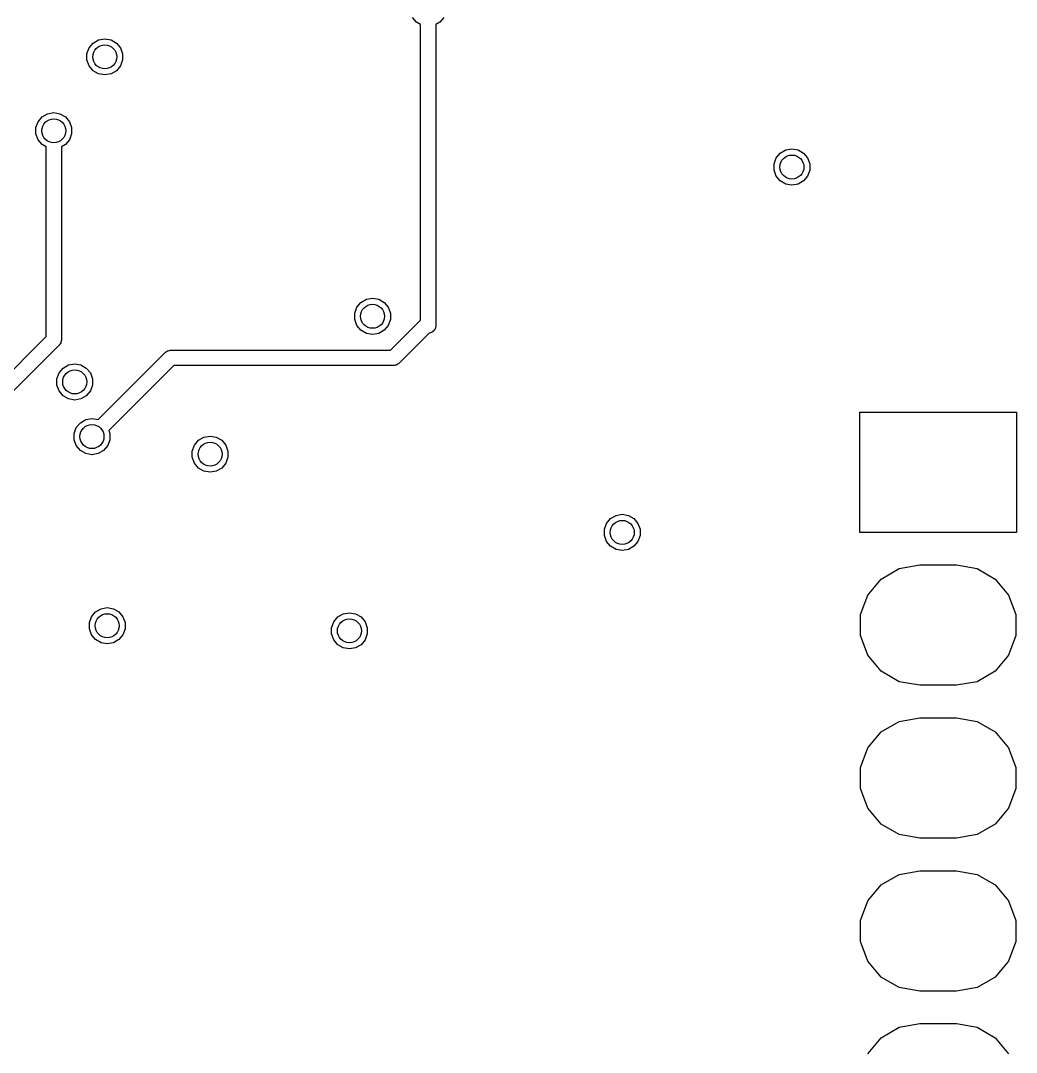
# Model space of a CAD drawing. Extents: x 10 to 287, y -200 to -10.
# Drawn here: x 161.5 to 178.05, y -131.39 to -114.25 of the extents above; entities that cross this region are included whole.
import ezdxf

# ---------------------------------------------------------------- set-up
doc = ezdxf.new("R2010")
doc.units = 0
doc.header["$MEASUREMENT"] = 0
doc.layers.add('BLACK', color=7, linetype='CONTINUOUS')

msp = doc.modelspace()

# ---------------------------------------------------------------- linework, layer by layer
at = {"layer": 'Black'}
for p, q in [((168.082, -114.276), (168.014, -114.196)), ((168.148, -114.315), (168.082, -114.276)), ((168.148, -119.15), (168.148, -114.315)), ((168.468, -114.276), (168.402, -114.315)), ((168.402, -114.315), (168.402, -119.15)), ((168.536, -114.196), (168.468, -114.276)), ((162.639, -114.7), (162.707, -114.62)), ((162.707, -114.62), (162.797, -114.567)), ((162.797, -114.567), (162.9, -114.549)), ((162.9, -114.549), (163.003, -114.567)), ((163.003, -114.567), (163.093, -114.62)), ((163.093, -114.62), (163.161, -114.7)), ((162.604, -114.798), (162.639, -114.7)), ((162.604, -114.902), (162.604, -114.798)), ((163.161, -114.7), (163.196, -114.798)), ((163.196, -114.798), (163.196, -114.902)), ((162.639, -115), (162.604, -114.902)), ((162.707, -115.08), (162.639, -115)), ((163.161, -115), (163.093, -115.08)), ((163.196, -114.902), (163.161, -115)), ((162.797, -115.133), (162.707, -115.08)), ((162.9, -115.151), (162.797, -115.133)), ((163.003, -115.133), (162.9, -115.151)), ((163.093, -115.08), (163.003, -115.133)), ((161.791, -115.928), (161.859, -115.848)), ((161.859, -115.848), (161.949, -115.795)), ((161.949, -115.795), (162.052, -115.777)), ((162.052, -115.777), (162.155, -115.795)), ((162.155, -115.795), (162.245, -115.848)), ((162.245, -115.848), (162.313, -115.928)), ((161.756, -116.026), (161.791, -115.928)), ((161.756, -116.13), (161.756, -116.026)), ((162.313, -115.928), (162.348, -116.026)), ((162.348, -116.026), (162.348, -116.13)), ((161.791, -116.228), (161.756, -116.13)), ((162.348, -116.13), (162.313, -116.228)), ((161.859, -116.308), (161.791, -116.228)), ((161.925, -116.347), (161.859, -116.308)), ((161.925, -119.478), (161.925, -116.347)), ((162.245, -116.308), (162.179, -116.347)), ((162.179, -116.347), (162.179, -119.5)), ((162.313, -116.228), (162.245, -116.308)), ((174.024, -116.628), (174.059, -116.53)), ((174.059, -116.53), (174.127, -116.45)), ((174.127, -116.45), (174.217, -116.397)), ((174.217, -116.397), (174.32, -116.379)), ((174.32, -116.379), (174.423, -116.397)), ((174.423, -116.397), (174.513, -116.45)), ((174.513, -116.45), (174.58, -116.53)), ((174.58, -116.53), (174.616, -116.628)), ((174.024, -116.732), (174.024, -116.628)), ((174.616, -116.628), (174.616, -116.732)), ((174.059, -116.83), (174.024, -116.732)), ((174.127, -116.91), (174.059, -116.83)), ((174.58, -116.83), (174.513, -116.91)), ((174.616, -116.732), (174.58, -116.83)), ((174.217, -116.963), (174.127, -116.91)), ((174.32, -116.981), (174.217, -116.963)), ((174.423, -116.963), (174.32, -116.981)), ((174.513, -116.91), (174.423, -116.963)), ((167.089, -119.01), (167.157, -118.93)), ((167.157, -118.93), (167.247, -118.877)), ((167.247, -118.877), (167.35, -118.859)), ((167.35, -118.859), (167.453, -118.877)), ((167.453, -118.877), (167.543, -118.93)), ((167.543, -118.93), (167.611, -119.01)), ((167.054, -119.108), (167.089, -119.01)), ((167.054, -119.212), (167.054, -119.108)), ((167.611, -119.01), (167.646, -119.108)), ((167.646, -119.108), (167.646, -119.212)), ((167.089, -119.31), (167.054, -119.212)), ((167.646, -119.212), (167.611, -119.31)), ((167.647, -119.723), (168.148, -119.222)), ((168.148, -119.222), (168.148, -119.15)), ((168.402, -119.15), (168.402, -119.315)), ((167.157, -119.39), (167.089, -119.31)), ((167.247, -119.443), (167.157, -119.39)), ((167.35, -119.461), (167.247, -119.443)), ((167.453, -119.443), (167.35, -119.461)), ((167.543, -119.39), (167.453, -119.443)), ((167.611, -119.31), (167.543, -119.39)), ((168.29, -119.44), (167.79, -119.94)), ((168.297, -119.44), (168.29, -119.44)), ((168.338, -119.425), (168.297, -119.44)), ((168.372, -119.397), (168.338, -119.425)), ((168.394, -119.358), (168.372, -119.397)), ((168.402, -119.315), (168.394, -119.358)), ((158.16, -123.26), (161.925, -119.496)), ((161.925, -119.495), (161.925, -119.478)), ((161.925, -119.478), (161.925, -119.478)), ((161.925, -119.496), (161.925, -119.495)), ((162.149, -119.63), (162.145, -119.633)), ((162.158, -119.615), (162.149, -119.63)), ((162.167, -119.602), (162.158, -119.615)), ((162.169, -119.596), (162.167, -119.602)), ((162.171, -119.591), (162.169, -119.596)), ((162.174, -119.575), (162.171, -119.591)), ((162.179, -119.559), (162.174, -119.575)), ((162.179, -119.548), (162.178, -119.554)), ((162.178, -119.554), (162.179, -119.559)), ((162.179, -119.5), (162.179, -119.501)), ((162.179, -119.501), (162.179, -119.502)), ((162.179, -119.502), (162.179, -119.548)), ((162.142, -119.638), (158.377, -123.403)), ((162.145, -119.633), (162.142, -119.638)), ((162.79, -120.875), (163.905, -119.76)), ((163.905, -119.76), (163.91, -119.757)), ((163.91, -119.757), (163.913, -119.753)), ((163.913, -119.753), (163.928, -119.744)), ((163.928, -119.744), (163.941, -119.735)), ((163.941, -119.735), (163.947, -119.733)), ((163.947, -119.733), (163.952, -119.731)), ((163.952, -119.731), (163.968, -119.728)), ((163.968, -119.728), (163.984, -119.723)), ((163.984, -119.723), (163.989, -119.724)), ((163.989, -119.724), (163.995, -119.723)), ((163.995, -119.723), (167.647, -119.723)), ((162.207, -120.02), (162.297, -119.967)), ((162.297, -119.967), (162.4, -119.949)), ((162.4, -119.949), (162.503, -119.967)), ((162.503, -119.967), (162.593, -120.02)), ((167.727, -119.972), (167.711, -119.977)), ((167.743, -119.969), (167.727, -119.972)), ((167.748, -119.967), (167.743, -119.969)), ((167.754, -119.965), (167.748, -119.967)), ((167.767, -119.956), (167.754, -119.965)), ((167.782, -119.947), (167.767, -119.956)), ((167.785, -119.943), (167.782, -119.947)), ((167.79, -119.94), (167.785, -119.943)), ((162.104, -120.198), (162.139, -120.1)), ((162.139, -120.1), (162.207, -120.02)), ((162.593, -120.02), (162.661, -120.1)), ((162.661, -120.1), (162.696, -120.198)), ((164.048, -119.977), (162.966, -121.059)), ((167.7, -119.977), (164.048, -119.977)), ((167.706, -119.976), (167.7, -119.977)), ((167.711, -119.977), (167.706, -119.976)), ((162.104, -120.302), (162.104, -120.198)), ((162.139, -120.4), (162.104, -120.302)), ((162.696, -120.302), (162.661, -120.4)), ((162.696, -120.198), (162.696, -120.302)), ((162.207, -120.48), (162.139, -120.4)), ((162.297, -120.533), (162.207, -120.48)), ((162.593, -120.48), (162.503, -120.533)), ((162.661, -120.4), (162.593, -120.48)), ((162.4, -120.551), (162.297, -120.533)), ((162.503, -120.533), (162.4, -120.551)), ((175.45, -122.75), (175.45, -120.75)), ((175.45, -120.75), (178.05, -120.75)), ((178.05, -120.75), (178.05, -122.75)), ((162.426, -121.008), (162.494, -120.928)), ((162.494, -120.928), (162.584, -120.875)), ((162.584, -120.875), (162.687, -120.857)), ((162.687, -120.857), (162.79, -120.875)), ((162.79, -120.875), (162.79, -120.875)), ((162.391, -121.106), (162.426, -121.008)), ((162.391, -121.21), (162.391, -121.106)), ((162.966, -121.059), (162.983, -121.106)), ((162.983, -121.106), (162.983, -121.21)), ((164.457, -121.22), (164.547, -121.167)), ((164.547, -121.167), (164.65, -121.149)), ((164.65, -121.149), (164.753, -121.167)), ((164.753, -121.167), (164.843, -121.22)), ((162.426, -121.308), (162.391, -121.21)), ((162.494, -121.388), (162.426, -121.308)), ((162.948, -121.308), (162.88, -121.388)), ((162.983, -121.21), (162.948, -121.308)), ((164.354, -121.398), (164.389, -121.3)), ((164.389, -121.3), (164.457, -121.22)), ((164.843, -121.22), (164.911, -121.3)), ((164.911, -121.3), (164.946, -121.398)), ((162.584, -121.441), (162.494, -121.388)), ((162.687, -121.459), (162.584, -121.441)), ((162.79, -121.441), (162.687, -121.459)), ((162.88, -121.388), (162.79, -121.441)), ((164.354, -121.502), (164.354, -121.398)), ((164.389, -121.6), (164.354, -121.502)), ((164.946, -121.502), (164.911, -121.6)), ((164.946, -121.398), (164.946, -121.502)), ((164.457, -121.68), (164.389, -121.6)), ((164.547, -121.733), (164.457, -121.68)), ((164.843, -121.68), (164.753, -121.733)), ((164.911, -121.6), (164.843, -121.68)), ((164.65, -121.751), (164.547, -121.733)), ((164.753, -121.733), (164.65, -121.751)), ((171.239, -122.6), (171.307, -122.52)), ((171.307, -122.52), (171.397, -122.467)), ((171.397, -122.467), (171.5, -122.449)), ((171.5, -122.449), (171.603, -122.467)), ((171.603, -122.467), (171.693, -122.52)), ((171.693, -122.52), (171.761, -122.6)), ((171.204, -122.698), (171.239, -122.6)), ((171.204, -122.802), (171.204, -122.698)), ((171.761, -122.6), (171.796, -122.698)), ((171.796, -122.698), (171.796, -122.802)), ((171.239, -122.9), (171.204, -122.802)), ((171.796, -122.802), (171.761, -122.9)), ((178.05, -122.75), (175.45, -122.75)), ((171.307, -122.98), (171.239, -122.9)), ((171.397, -123.033), (171.307, -122.98)), ((171.5, -123.051), (171.397, -123.033)), ((171.603, -123.033), (171.5, -123.051)), ((171.693, -122.98), (171.603, -123.033)), ((171.761, -122.9), (171.693, -122.98)), ((175.802, -123.524), (176.103, -123.35)), ((176.103, -123.35), (176.445, -123.29)), ((176.445, -123.29), (177.055, -123.29)), ((177.055, -123.29), (177.397, -123.35)), ((177.397, -123.35), (177.698, -123.524)), ((175.579, -123.79), (175.802, -123.524)), ((177.698, -123.524), (177.921, -123.79)), ((175.46, -124.116), (175.579, -123.79)), ((177.921, -123.79), (178.04, -124.116)), ((162.679, -124.15), (162.747, -124.07)), ((162.747, -124.07), (162.837, -124.017)), ((162.837, -124.017), (162.94, -123.999)), ((162.94, -123.999), (163.043, -124.017)), ((163.043, -124.017), (163.133, -124.07)), ((163.133, -124.07), (163.201, -124.15)), ((166.862, -124.102), (166.965, -124.084)), ((166.965, -124.084), (167.068, -124.102)), ((162.644, -124.248), (162.679, -124.15)), ((162.644, -124.352), (162.644, -124.248)), ((163.201, -124.15), (163.236, -124.248)), ((163.236, -124.248), (163.236, -124.352)), ((166.669, -124.333), (166.704, -124.235)), ((166.704, -124.235), (166.772, -124.155)), ((166.772, -124.155), (166.862, -124.102)), ((167.068, -124.102), (167.158, -124.155)), ((167.158, -124.155), (167.226, -124.235)), ((167.226, -124.235), (167.261, -124.333)), ((175.46, -124.464), (175.46, -124.116)), ((178.04, -124.116), (178.04, -124.464)), ((162.679, -124.45), (162.644, -124.352)), ((163.236, -124.352), (163.201, -124.45)), ((166.669, -124.437), (166.669, -124.333)), ((167.261, -124.333), (167.261, -124.437)), ((162.747, -124.53), (162.679, -124.45)), ((162.837, -124.583), (162.747, -124.53)), ((162.94, -124.601), (162.837, -124.583)), ((163.043, -124.583), (162.94, -124.601)), ((163.133, -124.53), (163.043, -124.583)), ((163.201, -124.45), (163.133, -124.53)), ((166.704, -124.535), (166.669, -124.437)), ((166.772, -124.615), (166.704, -124.535)), ((167.226, -124.535), (167.158, -124.615)), ((167.261, -124.437), (167.226, -124.535)), ((175.579, -124.79), (175.46, -124.464)), ((178.04, -124.464), (177.921, -124.79)), ((166.862, -124.668), (166.772, -124.615)), ((166.965, -124.686), (166.862, -124.668)), ((167.068, -124.668), (166.965, -124.686)), ((167.158, -124.615), (167.068, -124.668)), ((175.802, -125.056), (175.579, -124.79)), ((177.921, -124.79), (177.698, -125.056)), ((176.103, -125.23), (175.802, -125.056)), ((177.698, -125.056), (177.397, -125.23)), ((176.445, -125.29), (176.103, -125.23)), ((177.397, -125.23), (177.055, -125.29)), ((177.055, -125.29), (176.445, -125.29)), ((175.802, -126.064), (176.103, -125.89)), ((176.103, -125.89), (176.445, -125.83)), ((176.445, -125.83), (177.055, -125.83)), ((177.055, -125.83), (177.397, -125.89)), ((177.397, -125.89), (177.698, -126.064)), ((175.579, -126.33), (175.802, -126.064)), ((177.698, -126.064), (177.921, -126.33)), ((175.46, -126.656), (175.579, -126.33)), ((177.921, -126.33), (178.04, -126.656)), ((175.46, -127.004), (175.46, -126.656)), ((178.04, -126.656), (178.04, -127.004)), ((175.579, -127.33), (175.46, -127.004)), ((178.04, -127.004), (177.921, -127.33)), ((175.802, -127.596), (175.579, -127.33)), ((177.921, -127.33), (177.698, -127.596)), ((176.103, -127.77), (175.802, -127.596)), ((177.698, -127.596), (177.397, -127.77)), ((176.445, -127.83), (176.103, -127.77)), ((177.055, -127.83), (176.445, -127.83)), ((177.397, -127.77), (177.055, -127.83)), ((176.103, -128.43), (176.445, -128.37)), ((176.445, -128.37), (177.055, -128.37)), ((177.055, -128.37), (177.397, -128.43)), ((175.802, -128.604), (176.103, -128.43)), ((177.397, -128.43), (177.698, -128.604)), ((175.579, -128.87), (175.802, -128.604)), ((177.698, -128.604), (177.921, -128.87)), ((175.46, -129.196), (175.579, -128.87)), ((177.921, -128.87), (178.04, -129.196)), ((175.46, -129.544), (175.46, -129.196)), ((178.04, -129.196), (178.04, -129.544)), ((175.579, -129.87), (175.46, -129.544)), ((178.04, -129.544), (177.921, -129.87)), ((175.802, -130.136), (175.579, -129.87)), ((177.921, -129.87), (177.698, -130.136)), ((176.103, -130.31), (175.802, -130.136)), ((177.698, -130.136), (177.397, -130.31)), ((176.445, -130.37), (176.103, -130.31)), ((177.055, -130.37), (176.445, -130.37)), ((177.397, -130.31), (177.055, -130.37)), ((176.103, -130.97), (176.445, -130.91)), ((176.445, -130.91), (177.055, -130.91)), ((177.055, -130.91), (177.397, -130.97)), ((175.802, -131.144), (176.103, -130.97)), ((177.397, -130.97), (177.698, -131.144)), ((175.579, -131.41), (175.802, -131.144)), ((177.698, -131.144), (177.921, -131.41))]:
    msp.add_line(p, q, dxfattribs=at)
for centre in [(162.9, -114.85), (162.052, -116.078), (174.32, -116.68), (167.35, -119.16), (162.4, -120.25), (162.687, -121.158), (164.65, -121.45), (171.5, -122.75), (162.94, -124.3), (166.965, -124.385)]:
    msp.add_circle(centre, 0.1994, dxfattribs=at)

doc.saveas('drawing.dxf')
